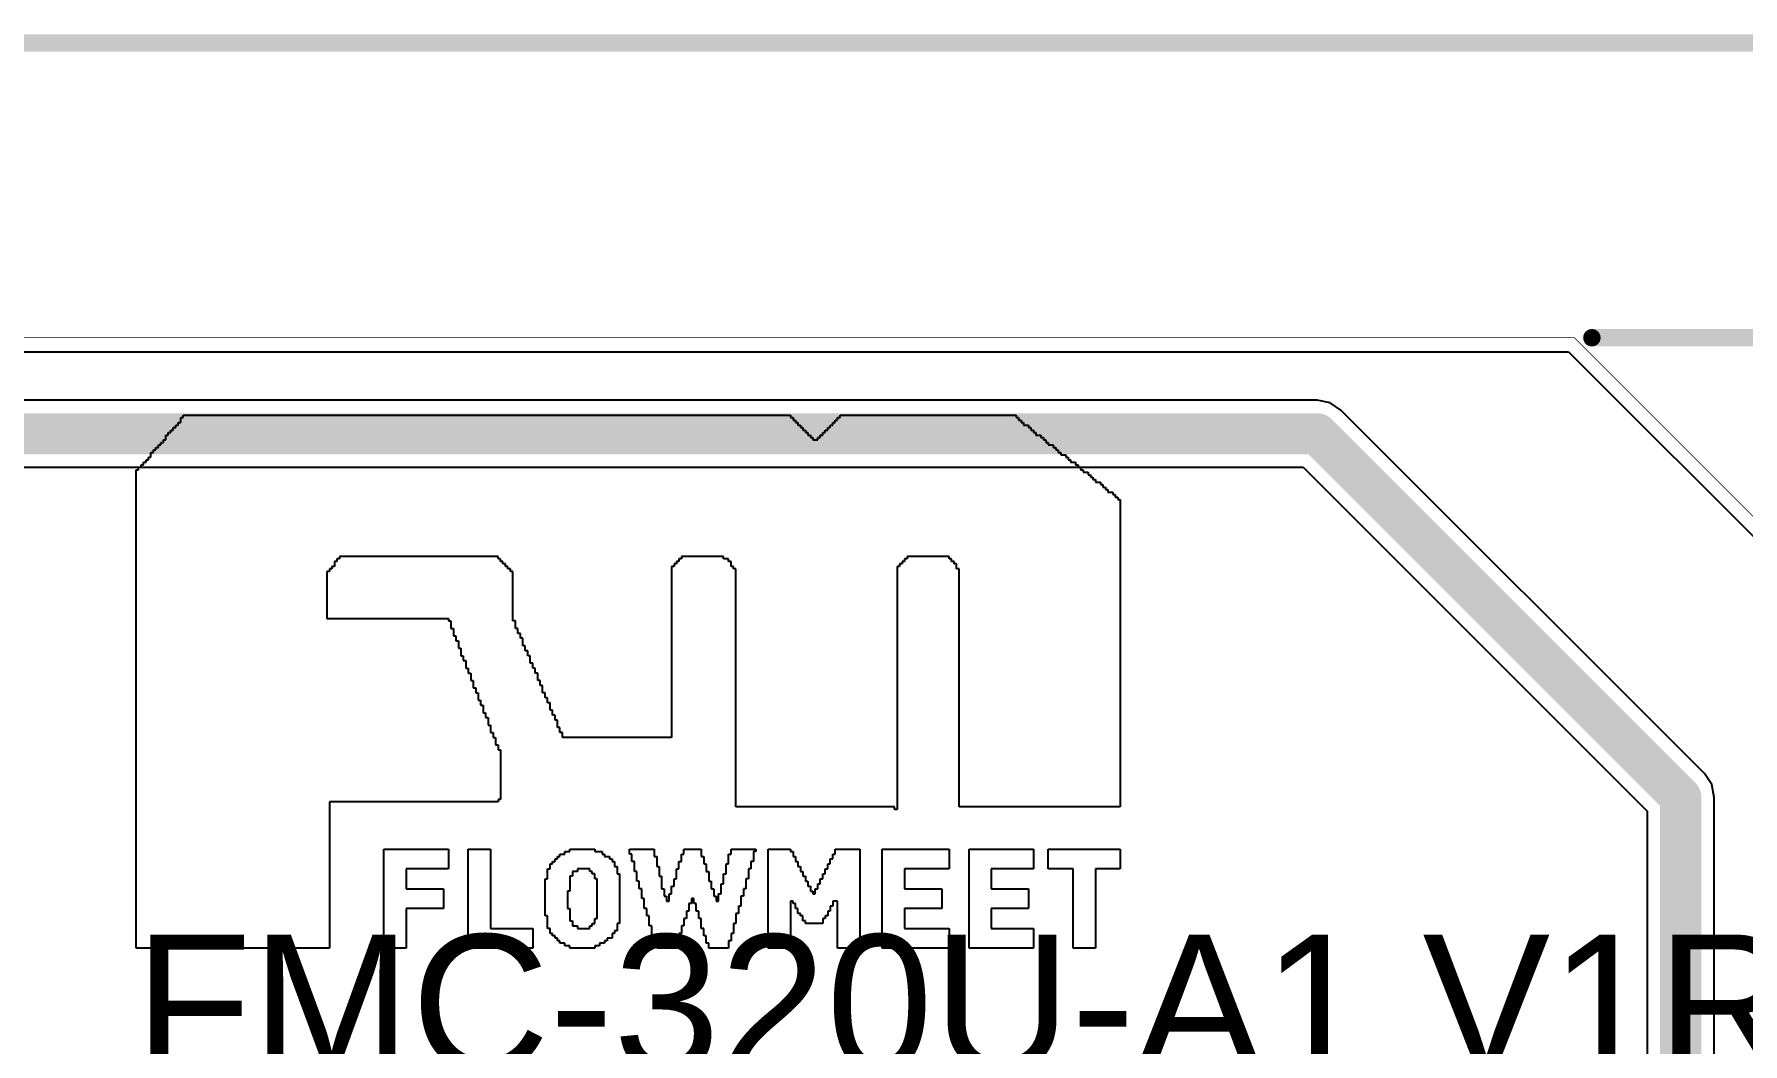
# Model space of a CAD drawing. Header units: inches. Extents: x 0 to 7.57, y 0 to 3.51.
# Drawn here: x 2.432 to 3.414, y 2.912 to 3.491 of the extents above; entities that cross this region are included whole.
import ezdxf

# ---------------------------------------------------------------- set-up
doc = ezdxf.new("R2010")
doc.units = ezdxf.units.IN
doc.header["$MEASUREMENT"] = 0
for name, color, linetype in [('Keep-Out Layer', 6, 'Continuous'), ('L2', 5, 'Continuous'), ('Top Courtyard', 56, 'Continuous'), ('Top Overlay', 2, 'Continuous')]:
    doc.layers.add(name, color=color, linetype=linetype)
doc.styles.add('Arial', font='', dxfattribs={"height": 0.2})
doc.styles.get('Arial').set_extended_font_data('Arial')

msp = doc.modelspace()

# ---------------------------------------------------------------- linework, layer by layer
at = {"layer": 'Keep-Out Layer'}
for points in [[(0.48228, 3.31693, 0.000394, 0.000394, 0), (3.31693, 3.31693, 0.000394, 0.000394, 0)], [(3.31693, 3.31693, 0.000394, 0.000394, 0), (3.78937, 2.84449, 0.000394, 0.000394, 0)]]:
    msp.add_lwpolyline(points, format="xyseb", dxfattribs=at)
msp.add_lwpolyline([(3.31683, 3.31693, 0.000197, 0.000197, 1), (3.31703, 3.31693, 0.000197, 0.000197, 1)], format="xyseb", close=True, dxfattribs=at)
msp.add_lwpolyline([(3.31683, 3.31693, 0.000197, 0.000197, 1), (3.31703, 3.31693, 0.000197, 0.000197, 1)], format="xyseb", close=True, dxfattribs=at)
at = {"layer": 'L2'}
for p, q in [((0.48561, 3.3089), (3.3136, 3.3089)), ((3.3136, 3.3089), (3.78134, 2.84116)), ((3.16919, 3.28108), (2.10163, 3.28108)), ((3.17656, 3.27961), (3.16919, 3.28108)), ((3.18281, 3.27544), (3.17656, 3.27961)), ((3.39158, 3.06667), (3.18281, 3.27544)), ((2.16882, 3.24254), (3.16121, 3.24254)), ((3.16121, 3.24254), (3.35868, 3.04507)), ((3.39575, 3.06042), (3.39158, 3.06667)), ((3.39722, 3.05305), (3.39575, 3.06042)), ((3.39722, 2.12106), (3.39722, 3.05305)), ((3.35868, 3.04507), (3.35868, 2.12106))]:
    msp.add_line(p, q, dxfattribs=at)
for points in [[(2.10163, 3.26181, 0.02362, 0.02362, 0), (3.16919, 3.26181, 0.02362, 0.02362, 0)], [(3.16919, 3.26181, 0.02362, 0.02362, 0), (3.37795, 3.05305, 0.02362, 0.02362, 0)], [(3.37795, 2.12106, 0.02362, 0.02362, 0), (3.37795, 3.05305, 0.02362, 0.02362, 0)]]:
    msp.add_lwpolyline(points, format="xyseb", dxfattribs=at)
for points in [[(3.16328, 3.26181, 0.01181, 0.01181, 1), (3.17509, 3.26181, 0.01181, 0.01181, 1)], [(3.16328, 3.26181, 0.01181, 0.01181, 1), (3.17509, 3.26181, 0.01181, 0.01181, 1)], [(3.37205, 3.05305, 0.01181, 0.01181, 1), (3.38386, 3.05305, 0.01181, 0.01181, 1)], [(3.37205, 3.05305, 0.01181, 0.01181, 1), (3.38386, 3.05305, 0.01181, 0.01181, 1)]]:
    msp.add_lwpolyline(points, format="xyseb", close=True, dxfattribs=at)
at = {"layer": 'Top Courtyard'}
for points in [[(2.12263, 3.48622, 0.01, 0.01, 0), (3.78937, 3.48622, 0.01, 0.01, 0)], [(3.32693, 3.31693, 0.01, 0.01, 0), (4.05626, 3.31693, 0.01, 0.01, 0)]]:
    msp.add_lwpolyline(points, format="xyseb", dxfattribs=at)
msp.add_lwpolyline([(3.32443, 3.31693, 0.005, 0.005, 1), (3.32943, 3.31693, 0.005, 0.005, 1)], format="xyseb", close=True, dxfattribs=at)
at = {"layer": 'Top Overlay'}
for p, q in [((2.51521, 3.26678), (2.51521, 3.2682)), ((2.51521, 3.2682), (2.51663, 3.2682)), ((2.51663, 3.2682), (2.51663, 3.27105)), ((2.51663, 3.27105), (2.51805, 3.27105)), ((2.51805, 3.27105), (2.51805, 3.27247)), ((2.51805, 3.27247), (2.86679, 3.27247)), ((2.86679, 3.27247), (2.86679, 3.27105)), ((2.86679, 3.27105), (2.86821, 3.27105)), ((2.86821, 3.27105), (2.86821, 3.26963)), ((2.86821, 3.26963), (2.86964, 3.26963)), ((2.86964, 3.26963), (2.86964, 3.2682)), ((2.86964, 3.2682), (2.87106, 3.2682)), ((2.87106, 3.2682), (2.87106, 3.26678)), ((2.89099, 3.26678), (2.89099, 3.2682)), ((2.89099, 3.2682), (2.89241, 3.2682)), ((2.89241, 3.2682), (2.89241, 3.26963)), ((2.89241, 3.26963), (2.89383, 3.26963)), ((2.89383, 3.26963), (2.89383, 3.27105)), ((2.89383, 3.27105), (2.89526, 3.27105)), ((2.89526, 3.27105), (2.89526, 3.27247)), ((2.89526, 3.27247), (2.99632, 3.27247)), ((2.99632, 3.27247), (2.99632, 3.27105)), ((2.99632, 3.27105), (2.99774, 3.27105)), ((2.99774, 3.27105), (2.99774, 3.26963)), ((2.99774, 3.26963), (2.99917, 3.26963)), ((2.99917, 3.26963), (2.99917, 3.2682)), ((2.99917, 3.2682), (3.00059, 3.2682)), ((3.00059, 3.2682), (3.00059, 3.26678)), ((2.50667, 3.25682), (2.50667, 3.25824)), ((2.50667, 3.25824), (2.50809, 3.25824)), ((2.50809, 3.25824), (2.50809, 3.26109)), ((2.50809, 3.26109), (2.50951, 3.26109)), ((2.50951, 3.26109), (2.50951, 3.26251)), ((2.50951, 3.26251), (2.51094, 3.26251)), ((2.51094, 3.26251), (2.51094, 3.26393)), ((2.51094, 3.26393), (2.51236, 3.26393)), ((2.51236, 3.26393), (2.51236, 3.26536)), ((2.51236, 3.26536), (2.51378, 3.26536)), ((2.51378, 3.26536), (2.51378, 3.26678)), ((2.51378, 3.26678), (2.51521, 3.26678)), ((2.87106, 3.26678), (2.87248, 3.26678)), ((2.87248, 3.26678), (2.87248, 3.26536)), ((2.87248, 3.26536), (2.87391, 3.26536)), ((2.87391, 3.26536), (2.87391, 3.26393)), ((2.87391, 3.26393), (2.87533, 3.26393)), ((2.87533, 3.26393), (2.87533, 3.26251)), ((2.87533, 3.26251), (2.87675, 3.26251)), ((2.87675, 3.26251), (2.87675, 3.26109)), ((2.87675, 3.26109), (2.87818, 3.26109)), ((2.87818, 3.26109), (2.87818, 3.25966)), ((2.87818, 3.25966), (2.8796, 3.25966)), ((2.8796, 3.25966), (2.8796, 3.25824)), ((2.8796, 3.25824), (2.88245, 3.25824)), ((2.88245, 3.25824), (2.88245, 3.25966)), ((2.88245, 3.25966), (2.88387, 3.25966)), ((2.88387, 3.25966), (2.88387, 3.26109)), ((2.88387, 3.26109), (2.88529, 3.26109)), ((2.88529, 3.26109), (2.88529, 3.26251)), ((2.88529, 3.26251), (2.88672, 3.26251)), ((2.88672, 3.26251), (2.88672, 3.26393)), ((2.88672, 3.26393), (2.88814, 3.26393)), ((2.88814, 3.26393), (2.88814, 3.26536)), ((2.88814, 3.26536), (2.88956, 3.26536)), ((2.88956, 3.26536), (2.88956, 3.26678)), ((2.88956, 3.26678), (2.89099, 3.26678)), ((3.00059, 3.26678), (3.00344, 3.26678)), ((3.00344, 3.26678), (3.00344, 3.26536)), ((3.00344, 3.26536), (3.00486, 3.26536)), ((3.00486, 3.26536), (3.00486, 3.26393)), ((3.00486, 3.26393), (3.00628, 3.26393)), ((3.00628, 3.26393), (3.00628, 3.26251)), ((3.00628, 3.26251), (3.00771, 3.26251)), ((3.00771, 3.26251), (3.00771, 3.26109)), ((3.00771, 3.26109), (3.01055, 3.26109)), ((3.01055, 3.26109), (3.01055, 3.25966)), ((3.01055, 3.25966), (3.01198, 3.25966)), ((3.01198, 3.25966), (3.01198, 3.25824)), ((3.01198, 3.25824), (3.0134, 3.25824)), ((3.0134, 3.25824), (3.0134, 3.25682)), ((2.49813, 3.24685), (2.49813, 3.24828)), ((2.49813, 3.24828), (2.49955, 3.24828)), ((2.49955, 3.24828), (2.49955, 3.25112)), ((2.49955, 3.25112), (2.50097, 3.25112)), ((2.50097, 3.25112), (2.50097, 3.25255)), ((2.50097, 3.25255), (2.5024, 3.25255)), ((2.5024, 3.25255), (2.5024, 3.25397)), ((2.5024, 3.25397), (2.50382, 3.25397)), ((2.50382, 3.25397), (2.50382, 3.25539)), ((2.50382, 3.25539), (2.50524, 3.25539)), ((2.50524, 3.25539), (2.50524, 3.25682)), ((2.50524, 3.25682), (2.50667, 3.25682)), ((3.0134, 3.25682), (3.01482, 3.25682)), ((3.01482, 3.25682), (3.01482, 3.25539)), ((3.01482, 3.25539), (3.01767, 3.25539)), ((3.01767, 3.25539), (3.01767, 3.25397)), ((3.01767, 3.25397), (3.01909, 3.25397)), ((3.01909, 3.25397), (3.01909, 3.25255)), ((3.01909, 3.25255), (3.02052, 3.25255)), ((3.02052, 3.25255), (3.02052, 3.25112)), ((3.02052, 3.25112), (3.02194, 3.25112)), ((3.02194, 3.25112), (3.02194, 3.2497)), ((3.02194, 3.2497), (3.02479, 3.2497)), ((3.02479, 3.2497), (3.02479, 3.24828)), ((3.02479, 3.24828), (3.02621, 3.24828)), ((3.02621, 3.24828), (3.02621, 3.24685)), ((2.49101, 2.96644), (2.49101, 3.24116)), ((2.49101, 3.24116), (2.49243, 3.24116)), ((2.49243, 3.24116), (2.49243, 3.24258)), ((2.49243, 3.24258), (2.49386, 3.24258)), ((2.49386, 3.24258), (2.49386, 3.24401)), ((2.49386, 3.24401), (2.49528, 3.24401)), ((2.49528, 3.24401), (2.49528, 3.24543)), ((2.49528, 3.24543), (2.4967, 3.24543)), ((2.4967, 3.24543), (2.4967, 3.24685)), ((2.4967, 3.24685), (2.49813, 3.24685)), ((3.02621, 3.24685), (3.02763, 3.24685)), ((3.02763, 3.24685), (3.02763, 3.24543)), ((3.02763, 3.24543), (3.03048, 3.24543)), ((3.03048, 3.24543), (3.03048, 3.24401)), ((3.03048, 3.24401), (3.0319, 3.24401)), ((3.0319, 3.24401), (3.0319, 3.24258)), ((3.0319, 3.24258), (3.03333, 3.24258)), ((3.03333, 3.24258), (3.03333, 3.24116)), ((3.03333, 3.24116), (3.03475, 3.24116)), ((3.03475, 3.24116), (3.03475, 3.23974)), ((3.03475, 3.23974), (3.0376, 3.23974)), ((3.0376, 3.23974), (3.0376, 3.23831)), ((3.0376, 3.23831), (3.03902, 3.23831)), ((3.03902, 3.23831), (3.03902, 3.23689)), ((3.03902, 3.23689), (3.04045, 3.23689)), ((3.04045, 3.23689), (3.04045, 3.23547)), ((3.04045, 3.23547), (3.04187, 3.23547)), ((3.04187, 3.23547), (3.04187, 3.23404)), ((3.04187, 3.23404), (3.04472, 3.23404)), ((3.04472, 3.23404), (3.04472, 3.23262)), ((3.04472, 3.23262), (3.04614, 3.23262)), ((3.04614, 3.23262), (3.04614, 3.2312)), ((3.04614, 3.2312), (3.04756, 3.2312)), ((3.04756, 3.2312), (3.04756, 3.22977)), ((3.04756, 3.22977), (3.04899, 3.22977)), ((3.04899, 3.22977), (3.04899, 3.22835)), ((3.04899, 3.22835), (3.05183, 3.22835)), ((3.05183, 3.22835), (3.05183, 3.22692)), ((3.05183, 3.22692), (3.05326, 3.22692)), ((3.05326, 3.22692), (3.05326, 3.2255)), ((3.05326, 3.2255), (3.05468, 3.2255)), ((3.05468, 3.2255), (3.05468, 3.22408)), ((3.05468, 3.22408), (3.0561, 3.22408)), ((3.0561, 3.22408), (3.0561, 3.04758)), ((2.60773, 3.18992), (2.60631, 3.18992)), ((2.60631, 3.18992), (2.60631, 3.18849)), ((2.69883, 3.19134), (2.60773, 3.19134)), ((2.60773, 3.19134), (2.60773, 3.18992)), ((2.69883, 3.18992), (2.69883, 3.19134)), ((2.70025, 3.18992), (2.69883, 3.18992)), ((2.70025, 3.18849), (2.70025, 3.18992)), ((2.80416, 3.18992), (2.80274, 3.18992)), ((2.80274, 3.18992), (2.80274, 3.18849)), ((2.82836, 3.19134), (2.80416, 3.19134)), ((2.80416, 3.19134), (2.80416, 3.18992)), ((2.82836, 3.18992), (2.82836, 3.19134)), ((2.8312, 3.18992), (2.82836, 3.18992)), ((2.8312, 3.18849), (2.8312, 3.18992)), ((2.93369, 3.18992), (2.93227, 3.18992)), ((2.93227, 3.18992), (2.93227, 3.18849)), ((2.95789, 3.19134), (2.93369, 3.19134)), ((2.93369, 3.19134), (2.93369, 3.18992)), ((2.95789, 3.18992), (2.95789, 3.19134)), ((2.95931, 3.18992), (2.95789, 3.18992)), ((2.95931, 3.18849), (2.95931, 3.18992)), ((2.60204, 3.1828), (2.60061, 3.1828)), ((2.60061, 3.1828), (2.60061, 3.15575)), ((2.60346, 3.18422), (2.60204, 3.18422)), ((2.60204, 3.18422), (2.60204, 3.1828)), ((2.60488, 3.18565), (2.60346, 3.18565)), ((2.60346, 3.18565), (2.60346, 3.18422)), ((2.60631, 3.18849), (2.60488, 3.18849)), ((2.60488, 3.18849), (2.60488, 3.18565)), ((2.70167, 3.18849), (2.70025, 3.18849)), ((2.70167, 3.18707), (2.70167, 3.18849)), ((2.7031, 3.18707), (2.70167, 3.18707)), ((2.7031, 3.18565), (2.7031, 3.18707)), ((2.70452, 3.18565), (2.7031, 3.18565)), ((2.70452, 3.18422), (2.70452, 3.18565)), ((2.70594, 3.18422), (2.70452, 3.18422)), ((2.70594, 3.1828), (2.70594, 3.18422)), ((2.70737, 3.1828), (2.70594, 3.1828)), ((2.70737, 3.15433), (2.70737, 3.1828)), ((2.79989, 3.18565), (2.79847, 3.18565)), ((2.79847, 3.18565), (2.79847, 3.08743)), ((2.80131, 3.18707), (2.79989, 3.18707)), ((2.79989, 3.18707), (2.79989, 3.18565)), ((2.80274, 3.18849), (2.80131, 3.18849)), ((2.80131, 3.18849), (2.80131, 3.18707)), ((2.83263, 3.18849), (2.8312, 3.18849)), ((2.83263, 3.18565), (2.83263, 3.18849)), ((2.83405, 3.18565), (2.83263, 3.18565)), ((2.83405, 3.18422), (2.83405, 3.18565)), ((2.83547, 3.18422), (2.83405, 3.18422)), ((2.83547, 3.04758), (2.83547, 3.18422)), ((2.92942, 3.18565), (2.928, 3.18565)), ((2.928, 3.18565), (2.928, 3.04615)), ((2.93084, 3.18707), (2.92942, 3.18707)), ((2.92942, 3.18707), (2.92942, 3.18565)), ((2.93227, 3.18849), (2.93084, 3.18849)), ((2.93084, 3.18849), (2.93084, 3.18707)), ((2.96073, 3.18849), (2.95931, 3.18849)), ((2.96073, 3.18707), (2.96073, 3.18849)), ((2.96216, 3.18707), (2.96073, 3.18707)), ((2.96216, 3.18422), (2.96216, 3.18707)), ((2.96358, 3.18422), (2.96216, 3.18422)), ((2.96358, 3.04758), (2.96358, 3.18422)), ((2.60061, 3.15575), (2.67036, 3.15575)), ((2.67036, 3.15575), (2.67036, 3.15433)), ((2.67036, 3.15433), (2.67178, 3.15433)), ((2.67178, 3.15433), (2.67178, 3.15006)), ((2.67178, 3.15006), (2.67321, 3.15006)), ((2.67321, 3.15006), (2.67321, 3.14579)), ((2.70879, 3.15433), (2.70737, 3.15433)), ((2.70879, 3.15006), (2.70879, 3.15433)), ((2.71021, 3.15006), (2.70879, 3.15006)), ((2.71021, 3.14721), (2.71021, 3.15006)), ((2.67321, 3.14579), (2.67463, 3.14579)), ((2.67463, 3.14579), (2.67463, 3.14294)), ((2.67463, 3.14294), (2.67605, 3.14294)), ((2.67605, 3.14294), (2.67605, 3.13867)), ((2.71164, 3.14721), (2.71021, 3.14721)), ((2.71164, 3.14437), (2.71164, 3.14721)), ((2.71306, 3.14437), (2.71164, 3.14437)), ((2.71306, 3.1401), (2.71306, 3.14437)), ((2.71448, 3.1401), (2.71306, 3.1401)), ((2.71448, 3.13725), (2.71448, 3.1401)), ((2.67605, 3.13867), (2.67748, 3.13867)), ((2.67748, 3.13867), (2.67748, 3.1344)), ((2.67748, 3.1344), (2.6789, 3.1344)), ((2.6789, 3.1344), (2.6789, 3.13156)), ((2.6789, 3.13156), (2.68032, 3.13156)), ((2.68032, 3.13156), (2.68032, 3.12729)), ((2.71591, 3.13725), (2.71448, 3.13725)), ((2.71591, 3.1344), (2.71591, 3.13725)), ((2.71733, 3.1344), (2.71591, 3.1344)), ((2.71733, 3.13013), (2.71733, 3.1344)), ((2.71876, 3.13013), (2.71733, 3.13013)), ((2.71876, 3.12729), (2.71876, 3.13013)), ((2.68032, 3.12729), (2.68175, 3.12729)), ((2.68175, 3.12729), (2.68175, 3.12444)), ((2.68175, 3.12444), (2.68317, 3.12444)), ((2.68317, 3.12444), (2.68317, 3.12017)), ((2.68317, 3.12017), (2.68459, 3.12017)), ((2.68459, 3.12017), (2.68459, 3.1159)), ((2.72018, 3.12729), (2.71876, 3.12729)), ((2.72018, 3.12444), (2.72018, 3.12729)), ((2.7216, 3.12444), (2.72018, 3.12444)), ((2.7216, 3.12017), (2.7216, 3.12444)), ((2.72303, 3.12017), (2.7216, 3.12017)), ((2.72303, 3.11732), (2.72303, 3.12017)), ((2.68459, 3.1159), (2.68602, 3.1159)), ((2.68602, 3.1159), (2.68602, 3.11305)), ((2.68602, 3.11305), (2.68744, 3.11305)), ((2.68744, 3.11305), (2.68744, 3.10878)), ((2.72445, 3.11732), (2.72303, 3.11732)), ((2.72445, 3.11305), (2.72445, 3.11732)), ((2.72587, 3.11305), (2.72445, 3.11305)), ((2.72587, 3.11021), (2.72587, 3.11305)), ((2.7273, 3.11021), (2.72587, 3.11021)), ((2.7273, 3.10736), (2.7273, 3.11021)), ((2.68744, 3.10878), (2.68886, 3.10878)), ((2.68886, 3.10878), (2.68886, 3.10594)), ((2.68886, 3.10594), (2.69029, 3.10594)), ((2.69029, 3.10594), (2.69029, 3.10167)), ((2.69029, 3.10167), (2.69171, 3.10167)), ((2.69171, 3.10167), (2.69171, 3.09882)), ((2.72872, 3.10736), (2.7273, 3.10736)), ((2.72872, 3.10309), (2.72872, 3.10736)), ((2.73014, 3.10309), (2.72872, 3.10309)), ((2.73014, 3.10024), (2.73014, 3.10309)), ((2.69171, 3.09882), (2.69313, 3.09882)), ((2.69313, 3.09882), (2.69313, 3.09455)), ((2.69313, 3.09455), (2.69456, 3.09455)), ((2.69456, 3.09455), (2.69456, 3.09028)), ((2.73157, 3.10024), (2.73014, 3.10024)), ((2.73157, 3.09739), (2.73157, 3.10024)), ((2.73299, 3.09739), (2.73157, 3.09739)), ((2.73299, 3.09312), (2.73299, 3.09739)), ((2.73441, 3.09312), (2.73299, 3.09312)), ((2.73441, 3.09028), (2.73441, 3.09312)), ((2.69456, 3.09028), (2.69598, 3.09028)), ((2.69598, 3.09028), (2.69598, 3.08743)), ((2.69598, 3.08743), (2.6974, 3.08743)), ((2.6974, 3.08743), (2.6974, 3.08316)), ((2.6974, 3.08316), (2.69883, 3.08316)), ((2.69883, 3.08316), (2.69883, 3.08031)), ((2.73584, 3.09028), (2.73441, 3.09028)), ((2.73584, 3.08743), (2.73584, 3.09028)), ((2.79847, 3.08743), (2.73584, 3.08743)), ((2.69883, 3.08031), (2.70025, 3.08031)), ((2.70025, 3.08031), (2.70025, 3.05185)), ((2.70025, 3.05185), (2.69883, 3.05185)), ((2.69883, 3.05185), (2.69883, 3.05042)), ((2.69883, 3.05042), (2.60204, 3.05042)), ((2.60204, 3.05042), (2.60204, 2.96644)), ((2.92657, 3.04758), (2.83547, 3.04758)), ((2.92657, 3.04615), (2.92657, 3.04758)), ((2.928, 3.04615), (2.92657, 3.04615)), ((3.0561, 3.04758), (2.96358, 3.04758)), ((2.63335, 2.96644), (2.63335, 3.02338)), ((2.63335, 3.02338), (2.67036, 3.02338)), ((2.67036, 3.02338), (2.67036, 3.01199)), ((2.68175, 2.96644), (2.68175, 3.02338)), ((2.68175, 3.02338), (2.69456, 3.02338)), ((2.69456, 3.02338), (2.69456, 2.97783)), ((2.73726, 3.02053), (2.73726, 3.02195)), ((2.73726, 3.02195), (2.74011, 3.02195)), ((2.74011, 3.02195), (2.74011, 3.02338)), ((2.74011, 3.02338), (2.75434, 3.02338)), ((2.75434, 3.02338), (2.75434, 3.02195)), ((2.75434, 3.02195), (2.75861, 3.02195)), ((2.75861, 3.02195), (2.75861, 3.02053)), ((2.77427, 3.02053), (2.77427, 3.02338)), ((2.77427, 3.02338), (2.7885, 3.02338)), ((2.7885, 3.02338), (2.7885, 3.01911)), ((2.80558, 3.02053), (2.80558, 3.02338)), ((2.80558, 3.02338), (2.81555, 3.02338)), ((2.81555, 3.02338), (2.81555, 3.01911)), ((2.83263, 3.02053), (2.83263, 3.02338)), ((2.83263, 3.02338), (2.84686, 3.02338)), ((2.84686, 3.02195), (2.84544, 3.02195)), ((2.84544, 3.02195), (2.84544, 3.01626)), ((2.84686, 3.02338), (2.84686, 3.02195)), ((2.85398, 2.96644), (2.85398, 3.02338)), ((2.85398, 3.02338), (2.86679, 3.02338)), ((2.86679, 3.02338), (2.86679, 3.02195)), ((2.86679, 3.02195), (2.86821, 3.02195)), ((2.86821, 3.02195), (2.86821, 3.01911)), ((2.89241, 3.02053), (2.89241, 3.02338)), ((2.89241, 3.02338), (2.90664, 3.02338)), ((2.90664, 3.02338), (2.90664, 2.96644)), ((2.91946, 2.96644), (2.91946, 3.02338)), ((2.91946, 3.02338), (2.95789, 3.02338)), ((2.95789, 3.02338), (2.95789, 3.01199)), ((2.96927, 2.96644), (2.96927, 3.02338)), ((2.96927, 3.02338), (3.00628, 3.02338)), ((3.00628, 3.02338), (3.00628, 3.01199)), ((3.01482, 3.01199), (3.01482, 3.02338)), ((3.01482, 3.02338), (3.0561, 3.02338)), ((3.0561, 3.02338), (3.0561, 3.01199)), ((2.72872, 3.01199), (2.72872, 3.01484)), ((2.72872, 3.01484), (2.73014, 3.01484)), ((2.73014, 3.01484), (2.73014, 3.01626)), ((2.73014, 3.01626), (2.73157, 3.01626)), ((2.73157, 3.01626), (2.73157, 3.01768)), ((2.73157, 3.01768), (2.73299, 3.01768)), ((2.73299, 3.01768), (2.73299, 3.01911)), ((2.73299, 3.01911), (2.73441, 3.01911)), ((2.73441, 3.01911), (2.73441, 3.02053)), ((2.73441, 3.02053), (2.73726, 3.02053)), ((2.75861, 3.02053), (2.76003, 3.02053)), ((2.76003, 3.02053), (2.76003, 3.01911)), ((2.76003, 3.01911), (2.76288, 3.01911)), ((2.76288, 3.01911), (2.76288, 3.01768)), ((2.76288, 3.01768), (2.7643, 3.01768)), ((2.7643, 3.01768), (2.7643, 3.01626)), ((2.7643, 3.01626), (2.76573, 3.01626)), ((2.76573, 3.01626), (2.76573, 3.01341)), ((2.76573, 3.01341), (2.76715, 3.01341)), ((2.76715, 3.01341), (2.76715, 3.00914)), ((2.77569, 3.02053), (2.77427, 3.02053)), ((2.77569, 3.01626), (2.77569, 3.02053)), ((2.77711, 3.01626), (2.77569, 3.01626)), ((2.77711, 3.01057), (2.77711, 3.01626)), ((2.7885, 3.01911), (2.78993, 3.01911)), ((2.78993, 3.01911), (2.78993, 3.01341)), ((2.78993, 3.01341), (2.79135, 3.01341)), ((2.79135, 3.01341), (2.79135, 3.00772)), ((2.80274, 3.01199), (2.80274, 3.01626)), ((2.80274, 3.01626), (2.80416, 3.01626)), ((2.80416, 3.01626), (2.80416, 3.02053)), ((2.80416, 3.02053), (2.80558, 3.02053)), ((2.81555, 3.01911), (2.81697, 3.01911)), ((2.81697, 3.01911), (2.81697, 3.01484)), ((2.81697, 3.01484), (2.81839, 3.01484)), ((2.81839, 3.01484), (2.81839, 3.01057)), ((2.82978, 3.00914), (2.82978, 3.01484)), ((2.82978, 3.01484), (2.8312, 3.01484)), ((2.8312, 3.01484), (2.8312, 3.02053)), ((2.8312, 3.02053), (2.83263, 3.02053)), ((2.84544, 3.01626), (2.84401, 3.01626)), ((2.84401, 3.01626), (2.84401, 3.01199)), ((2.86821, 3.01911), (2.86964, 3.01911)), ((2.86964, 3.01911), (2.86964, 3.01626)), ((2.86964, 3.01626), (2.87106, 3.01626)), ((2.87106, 3.01626), (2.87106, 3.01341)), ((2.87106, 3.01341), (2.87248, 3.01341)), ((2.87248, 3.01341), (2.87248, 3.01057)), ((2.88814, 3.01199), (2.88814, 3.01484)), ((2.88814, 3.01484), (2.88956, 3.01484)), ((2.88956, 3.01484), (2.88956, 3.01768)), ((2.88956, 3.01768), (2.89099, 3.01768)), ((2.89099, 3.01768), (2.89099, 3.02053)), ((2.89099, 3.02053), (2.89241, 3.02053)), ((2.67036, 3.01199), (2.64616, 3.01199)), ((2.64616, 3.01199), (2.64616, 3.0006)), ((2.72587, 2.98495), (2.72587, 3.0063)), ((2.72587, 3.0063), (2.7273, 3.0063)), ((2.7273, 3.0063), (2.7273, 3.01199)), ((2.7273, 3.01199), (2.72872, 3.01199)), ((2.74153, 3.00772), (2.74011, 3.00772)), ((2.74011, 3.00772), (2.74011, 3.0063)), ((2.74011, 3.0063), (2.74011, 3.00487)), ((2.74011, 3.00487), (2.74011, 3.00345)), ((2.74011, 3.00345), (2.74011, 3.00203)), ((2.74438, 3.01057), (2.74153, 3.01057)), ((2.74153, 3.01057), (2.74153, 3.00914)), ((2.74153, 3.00914), (2.74153, 3.00772)), ((2.75149, 3.01199), (2.74438, 3.01199)), ((2.74438, 3.01199), (2.74438, 3.01057)), ((2.75149, 3.01057), (2.75149, 3.01199)), ((2.75292, 3.01057), (2.75149, 3.01057)), ((2.75292, 3.00914), (2.75292, 3.01057)), ((2.75434, 3.00914), (2.75292, 3.00914)), ((2.75434, 3.00772), (2.75434, 3.00914)), ((2.75434, 3.0063), (2.75434, 3.00772)), ((2.75576, 3.0063), (2.75434, 3.0063)), ((2.75576, 3.00487), (2.75576, 3.0063)), ((2.75576, 3.00345), (2.75576, 3.00487)), ((2.75576, 3.00203), (2.75576, 3.00345)), ((2.76715, 3.00914), (2.76857, 3.00914)), ((2.76857, 3.00914), (2.76857, 2.98068)), ((2.77854, 3.01057), (2.77711, 3.01057)), ((2.77854, 3.00487), (2.77854, 3.01057)), ((2.77996, 3.00487), (2.77854, 3.00487)), ((2.77996, 3.0006), (2.77996, 3.00487)), ((2.79135, 3.00772), (2.79277, 3.00772)), ((2.79277, 3.00772), (2.79277, 3.0006)), ((2.79989, 3.00203), (2.79989, 3.0063)), ((2.79989, 3.0063), (2.80131, 3.0063)), ((2.80131, 3.0063), (2.80131, 3.01199)), ((2.80131, 3.01199), (2.80274, 3.01199)), ((2.81839, 3.01057), (2.81982, 3.01057)), ((2.81982, 3.01057), (2.81982, 3.00487)), ((2.81982, 3.00487), (2.82124, 3.00487)), ((2.82124, 3.00487), (2.82124, 3.0006)), ((2.82693, 2.99776), (2.82693, 3.00345)), ((2.82693, 3.00345), (2.82836, 3.00345)), ((2.82836, 3.00345), (2.82836, 3.00914)), ((2.82836, 3.00914), (2.82978, 3.00914)), ((2.84259, 3.0063), (2.84117, 3.0063)), ((2.84117, 3.0063), (2.84117, 3.0006)), ((2.84401, 3.01199), (2.84259, 3.01199)), ((2.84259, 3.01199), (2.84259, 3.0063)), ((2.87248, 3.01057), (2.87391, 3.01057)), ((2.87391, 3.01057), (2.87391, 3.00772)), ((2.87391, 3.00772), (2.87533, 3.00772)), ((2.87533, 3.00772), (2.87533, 3.00487)), ((2.87533, 3.00487), (2.87675, 3.00487)), ((2.87675, 3.00487), (2.87675, 3.00203)), ((2.88245, 3.0006), (2.88245, 3.00345)), ((2.88245, 3.00345), (2.88387, 3.00345)), ((2.88387, 3.00345), (2.88387, 3.0063)), ((2.88387, 3.0063), (2.88529, 3.0063)), ((2.88529, 3.0063), (2.88529, 3.00914)), ((2.88529, 3.00914), (2.88672, 3.00914)), ((2.88672, 3.00914), (2.88672, 3.01199)), ((2.88672, 3.01199), (2.88814, 3.01199)), ((2.95789, 3.01199), (2.93227, 3.01199)), ((2.93227, 3.01199), (2.93227, 3.0006)), ((3.00628, 3.01199), (2.98209, 3.01199)), ((2.98209, 3.01199), (2.98209, 3.0006)), ((3.02906, 3.01199), (3.01482, 3.01199)), ((3.02906, 2.96644), (3.02906, 3.01199)), ((3.0561, 3.01199), (3.04187, 3.01199)), ((3.04187, 3.01199), (3.04187, 2.96644)), ((2.64616, 3.0006), (2.66751, 3.0006)), ((2.66751, 3.0006), (2.66751, 2.98922)), ((2.74011, 2.99918), (2.73868, 2.99918)), ((2.73868, 2.99918), (2.73868, 2.99776)), ((2.73868, 2.99776), (2.73868, 2.99633)), ((2.73868, 2.99633), (2.73868, 2.99491)), ((2.73868, 2.99491), (2.73868, 2.99349)), ((2.73868, 2.99349), (2.73868, 2.99206)), ((2.74011, 3.00203), (2.74011, 3.0006)), ((2.74011, 3.0006), (2.74011, 2.99918)), ((2.75576, 3.0006), (2.75576, 3.00203)), ((2.75576, 2.99918), (2.75576, 3.0006)), ((2.75576, 2.99776), (2.75576, 2.99918)), ((2.75576, 2.99633), (2.75576, 2.99776)), ((2.75576, 2.99491), (2.75576, 2.99633)), ((2.75576, 2.99349), (2.75576, 2.99491)), ((2.75576, 2.99206), (2.75576, 2.99349)), ((2.78138, 3.0006), (2.77996, 3.0006)), ((2.78138, 2.99491), (2.78138, 3.0006)), ((2.78281, 2.99491), (2.78138, 2.99491)), ((2.78281, 2.98922), (2.78281, 2.99491)), ((2.79277, 3.0006), (2.7942, 3.0006)), ((2.7942, 3.0006), (2.7942, 2.99633)), ((2.7942, 2.99633), (2.79562, 2.99633)), ((2.79562, 2.99633), (2.79562, 2.99349)), ((2.79562, 2.99349), (2.79704, 2.99349)), ((2.79704, 2.99349), (2.79704, 2.99776)), ((2.79704, 2.99776), (2.79847, 2.99776)), ((2.79847, 2.99776), (2.79847, 3.00203)), ((2.79847, 3.00203), (2.79989, 3.00203)), ((2.81128, 2.99491), (2.80985, 2.99491)), ((2.80985, 2.99491), (2.80985, 2.99206)), ((2.81128, 2.99206), (2.81128, 2.99491)), ((2.82124, 3.0006), (2.82266, 3.0006)), ((2.82266, 3.0006), (2.82266, 2.99633)), ((2.82266, 2.99633), (2.82409, 2.99633)), ((2.82409, 2.99633), (2.82409, 2.99349)), ((2.82409, 2.99349), (2.82551, 2.99349)), ((2.82551, 2.99349), (2.82551, 2.99776)), ((2.82551, 2.99776), (2.82693, 2.99776)), ((2.83974, 2.99633), (2.83832, 2.99633)), ((2.83832, 2.99633), (2.83832, 2.99064)), ((2.84117, 3.0006), (2.83974, 3.0006)), ((2.83974, 3.0006), (2.83974, 2.99633)), ((2.86821, 2.99349), (2.86679, 2.99349)), ((2.86679, 2.99349), (2.86679, 2.96644)), ((2.86821, 2.99206), (2.86821, 2.99349)), ((2.87675, 3.00203), (2.87818, 3.00203)), ((2.87818, 3.00203), (2.87818, 2.99918)), ((2.87818, 2.99918), (2.8796, 2.99918)), ((2.8796, 2.99918), (2.8796, 2.99776)), ((2.8796, 2.99776), (2.88102, 2.99776)), ((2.88102, 2.99776), (2.88102, 3.0006)), ((2.88102, 3.0006), (2.88245, 3.0006)), ((2.89383, 2.99349), (2.89099, 2.99349)), ((2.89099, 2.99349), (2.89099, 2.99064)), ((2.89383, 2.96644), (2.89383, 2.99349)), ((2.93227, 3.0006), (2.95362, 3.0006)), ((2.95362, 3.0006), (2.95362, 2.98922)), ((2.98209, 3.0006), (3.00344, 3.0006)), ((3.00344, 3.0006), (3.00344, 2.98922)), ((2.66751, 2.98922), (2.64616, 2.98922)), ((2.64616, 2.98922), (2.64616, 2.96644)), ((2.7273, 2.98495), (2.72587, 2.98495)), ((2.7273, 2.97783), (2.7273, 2.98495)), ((2.73868, 2.99206), (2.73868, 2.99064)), ((2.73868, 2.99064), (2.73868, 2.98922)), ((2.73868, 2.98922), (2.74011, 2.98922)), ((2.74011, 2.98922), (2.74011, 2.98779)), ((2.74011, 2.98779), (2.74011, 2.98637)), ((2.74011, 2.98637), (2.74011, 2.98495)), ((2.74011, 2.98495), (2.74011, 2.98352)), ((2.74011, 2.98352), (2.74011, 2.9821)), ((2.75434, 2.9821), (2.75434, 2.98352)), ((2.75434, 2.98352), (2.75576, 2.98352)), ((2.75576, 2.99064), (2.75576, 2.99206)), ((2.75576, 2.98922), (2.75576, 2.99064)), ((2.75576, 2.98779), (2.75576, 2.98922)), ((2.75576, 2.98637), (2.75576, 2.98779)), ((2.75576, 2.98495), (2.75576, 2.98637)), ((2.75576, 2.98352), (2.75576, 2.98495)), ((2.78423, 2.98922), (2.78281, 2.98922)), ((2.78423, 2.98495), (2.78423, 2.98922)), ((2.78566, 2.98495), (2.78423, 2.98495)), ((2.78566, 2.97925), (2.78566, 2.98495)), ((2.80701, 2.98352), (2.80558, 2.98352)), ((2.80558, 2.98352), (2.80558, 2.97925)), ((2.80843, 2.98779), (2.80701, 2.98779)), ((2.80701, 2.98779), (2.80701, 2.98352)), ((2.80985, 2.99206), (2.80843, 2.99206)), ((2.80843, 2.99206), (2.80843, 2.98779)), ((2.8127, 2.99206), (2.81128, 2.99206)), ((2.8127, 2.98779), (2.8127, 2.99206)), ((2.81412, 2.98779), (2.8127, 2.98779)), ((2.81412, 2.98352), (2.81412, 2.98779)), ((2.81555, 2.98352), (2.81412, 2.98352)), ((2.81555, 2.97783), (2.81555, 2.98352)), ((2.8369, 2.98637), (2.83547, 2.98637)), ((2.83547, 2.98637), (2.83547, 2.98068)), ((2.83832, 2.99064), (2.8369, 2.99064)), ((2.8369, 2.99064), (2.8369, 2.98637)), ((2.86964, 2.99206), (2.86821, 2.99206)), ((2.86964, 2.98922), (2.86964, 2.99206)), ((2.87106, 2.98922), (2.86964, 2.98922)), ((2.87106, 2.98637), (2.87106, 2.98922)), ((2.87248, 2.98637), (2.87106, 2.98637)), ((2.87248, 2.98495), (2.87248, 2.98637)), ((2.87391, 2.98495), (2.87248, 2.98495)), ((2.87391, 2.9821), (2.87391, 2.98495)), ((2.88672, 2.98352), (2.88529, 2.98352)), ((2.88529, 2.98352), (2.88529, 2.98068)), ((2.88814, 2.98495), (2.88672, 2.98495)), ((2.88672, 2.98495), (2.88672, 2.98352)), ((2.88956, 2.98779), (2.88814, 2.98779)), ((2.88814, 2.98779), (2.88814, 2.98495)), ((2.89099, 2.99064), (2.88956, 2.99064)), ((2.88956, 2.99064), (2.88956, 2.98779)), ((2.95362, 2.98922), (2.93227, 2.98922)), ((2.93227, 2.98922), (2.93227, 2.97783)), ((3.00344, 2.98922), (2.98209, 2.98922)), ((2.98209, 2.98922), (2.98209, 2.97783)), ((2.69456, 2.97783), (2.71876, 2.97783)), ((2.71876, 2.97783), (2.71876, 2.96644)), ((2.72872, 2.97783), (2.7273, 2.97783)), ((2.72872, 2.97498), (2.72872, 2.97783)), ((2.73014, 2.97498), (2.72872, 2.97498)), ((2.73014, 2.97356), (2.73014, 2.97498)), ((2.73157, 2.97356), (2.73014, 2.97356)), ((2.73157, 2.97213), (2.73157, 2.97356)), ((2.74011, 2.9821), (2.74153, 2.9821)), ((2.74153, 2.9821), (2.74153, 2.98068)), ((2.74153, 2.98068), (2.74153, 2.97925)), ((2.74153, 2.97925), (2.74438, 2.97925)), ((2.74438, 2.97925), (2.74438, 2.97783)), ((2.74438, 2.97783), (2.75149, 2.97783)), ((2.75149, 2.97783), (2.75149, 2.97925)), ((2.75149, 2.97925), (2.75292, 2.97925)), ((2.75292, 2.97925), (2.75292, 2.98068)), ((2.75292, 2.98068), (2.75434, 2.98068)), ((2.75434, 2.98068), (2.75434, 2.9821)), ((2.76573, 2.97498), (2.7643, 2.97498)), ((2.7643, 2.97498), (2.7643, 2.97213)), ((2.76715, 2.97641), (2.76573, 2.97641)), ((2.76573, 2.97641), (2.76573, 2.97498)), ((2.76857, 2.98068), (2.76715, 2.98068)), ((2.76715, 2.98068), (2.76715, 2.97641)), ((2.78708, 2.97925), (2.78566, 2.97925)), ((2.78708, 2.97356), (2.78708, 2.97925)), ((2.7885, 2.97356), (2.78708, 2.97356)), ((2.7885, 2.96929), (2.7885, 2.97356)), ((2.80416, 2.97498), (2.80274, 2.97498)), ((2.80274, 2.97498), (2.80274, 2.97071)), ((2.80558, 2.97925), (2.80416, 2.97925)), ((2.80416, 2.97925), (2.80416, 2.97498)), ((2.81697, 2.97783), (2.81555, 2.97783)), ((2.81697, 2.97356), (2.81697, 2.97783)), ((2.81839, 2.97356), (2.81697, 2.97356)), ((2.81839, 2.96929), (2.81839, 2.97356)), ((2.83405, 2.97498), (2.83263, 2.97498)), ((2.83263, 2.97498), (2.83263, 2.97071)), ((2.83547, 2.98068), (2.83405, 2.98068)), ((2.83405, 2.98068), (2.83405, 2.97498)), ((2.87533, 2.9821), (2.87391, 2.9821)), ((2.87533, 2.98068), (2.87533, 2.9821)), ((2.88529, 2.98068), (2.87533, 2.98068)), ((2.93227, 2.97783), (2.95789, 2.97783)), ((2.95789, 2.97783), (2.95789, 2.96644)), ((2.98209, 2.97783), (3.00628, 2.97783)), ((3.00628, 2.97783), (3.00628, 2.96644)), ((2.60204, 2.96644), (2.49101, 2.96644)), ((2.64616, 2.96644), (2.63335, 2.96644)), ((2.71876, 2.96644), (2.68175, 2.96644)), ((2.73299, 2.97213), (2.73157, 2.97213)), ((2.73299, 2.97071), (2.73299, 2.97213)), ((2.73441, 2.97071), (2.73299, 2.97071)), ((2.73441, 2.96929), (2.73441, 2.97071)), ((2.73726, 2.96929), (2.73441, 2.96929)), ((2.73726, 2.96786), (2.73726, 2.96929)), ((2.74011, 2.96786), (2.73726, 2.96786)), ((2.74011, 2.96644), (2.74011, 2.96786)), ((2.75434, 2.96644), (2.74011, 2.96644)), ((2.75719, 2.96786), (2.75434, 2.96786)), ((2.75434, 2.96786), (2.75434, 2.96644)), ((2.76003, 2.96929), (2.75719, 2.96929)), ((2.75719, 2.96929), (2.75719, 2.96786)), ((2.76146, 2.97071), (2.76003, 2.97071)), ((2.76003, 2.97071), (2.76003, 2.96929)), ((2.7643, 2.97213), (2.76146, 2.97213)), ((2.76146, 2.97213), (2.76146, 2.97071)), ((2.78993, 2.96929), (2.7885, 2.96929)), ((2.78993, 2.96644), (2.78993, 2.96929)), ((2.80131, 2.96644), (2.78993, 2.96644)), ((2.80274, 2.97071), (2.80131, 2.97071)), ((2.80131, 2.97071), (2.80131, 2.96644)), ((2.81982, 2.96929), (2.81839, 2.96929)), ((2.81982, 2.96644), (2.81982, 2.96929)), ((2.8312, 2.96644), (2.81982, 2.96644)), ((2.83263, 2.97071), (2.8312, 2.97071)), ((2.8312, 2.97071), (2.8312, 2.96644)), ((2.86679, 2.96644), (2.85398, 2.96644)), ((2.90664, 2.96644), (2.89383, 2.96644)), ((2.95789, 2.96644), (2.91946, 2.96644)), ((3.00628, 2.96644), (2.96927, 2.96644)), ((3.04187, 2.96644), (3.02906, 2.96644))]:
    msp.add_line(p, q, dxfattribs=at)

# ---------------------------------------------------------------- texts
at = {"layer": 'Top Overlay', "style": 'Arial'}
msp.add_text('FMC-320U-A1 V1R1R1', height=0.0787402, rotation=360, dxfattribs=at).set_placement((2.49016, 2.89556))

doc.saveas('drawing.dxf')
